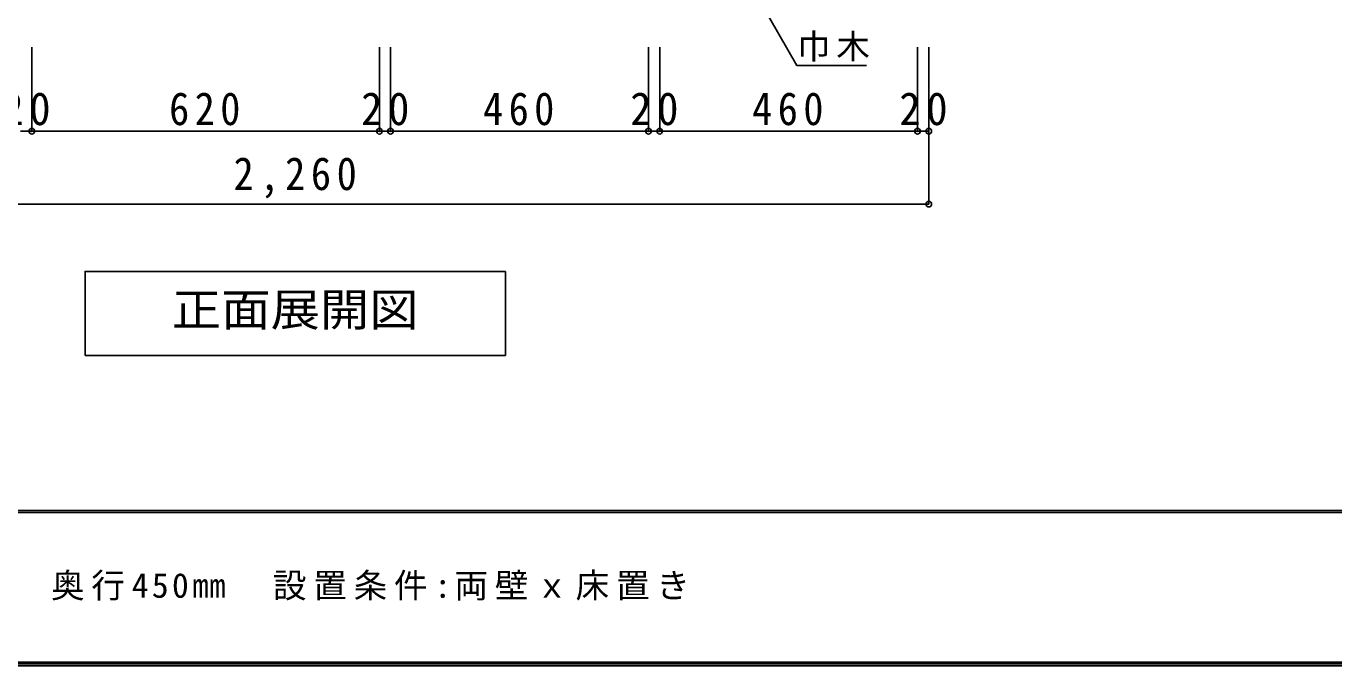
# Model space of a CAD drawing. Units: millimetres at full size, sheet at 1:20. Extents: x -3922 to 3878, y -2932 to 2722.
# Drawn here: x -2488 to -156, y -2864 to -1724 of the extents above; entities that cross this region are included whole.
import ezdxf
from ezdxf.enums import TextEntityAlignment as Align

# ---------------------------------------------------------------- set-up
doc = ezdxf.new("R2010")
doc.units = ezdxf.units.MM
doc.header["$LTSCALE"] = 20
doc.header["$PDMODE"] = 32
doc.header["$PDSIZE"] = 10
for name, color, linetype in [('0-A_文字', 7, 'Continuous'), ('0-B_寸法', 4, 'Continuous'), ('F-1_枠', 6, 'Continuous'), ('F-A_文字', 7, 'Continuous')]:
    doc.layers.add(name, color=color, linetype=linetype)
doc.styles.add('ＭＳ ゴシック', font='')
doc.styles.get('ＭＳ ゴシック').set_extended_font_data('MS Gothic')

msp = doc.modelspace()

# ---------------------------------------------------------------- linework, layer by layer
at = {"layer": '0-A_文字'}
for p in [(-1633.06, -2161.27), (-2383.06, -2311.27)]:
    msp.add_line(p, (-1633.06, -2311.27), dxfattribs=at)
for points in [[(-1177.6, -1682.56), (-1113.2, -1794.1), (-989.44, -1794.1)], [(-1633.06, -2161.27), (-2383.06, -2161.27), (-2383.06, -2311.27)]]:
    msp.add_lwpolyline(points, dxfattribs=at)
at = {"layer": '0-B_寸法'}
for p, q in [((-2478.06, -1911.27), (-2478.06, -1761.27)), ((-2478.06, -1911.27), (-2478.06, -1761.27)), ((-1858.06, -1911.27), (-1858.06, -1761.27)), ((-1838.06, -1911.27), (-1838.06, -1761.27)), ((-1378.06, -1911.27), (-1378.06, -1761.27)), ((-1358.06, -1911.27), (-1358.06, -1761.27)), ((-898.06, -1911.27), (-898.06, -1761.27)), ((-878.06, -1911.27), (-878.06, -1761.27)), ((-2498.06, -1911.27), (-2478.06, -1911.27)), ((-2478.06, -1911.27), (-1858.06, -1911.27)), ((-1858.06, -1911.27), (-1838.06, -1911.27)), ((-1838.06, -1911.27), (-1378.06, -1911.27)), ((-1378.06, -1911.27), (-1358.06, -1911.27)), ((-1358.06, -1911.27), (-898.06, -1911.27)), ((-898.06, -1911.27), (-878.06, -1911.27)), ((-878.06, -2041.27), (-878.06, -1911.27)), ((-878.06, -2041.27), (-3138.06, -2041.27))]:
    msp.add_line(p, q, dxfattribs=at)
at = {"layer": '0-B_寸法', "color": 7}
for p in [(-2478.06, -1911.27), (-1858.06, -1911.27), (-1838.06, -1911.27), (-1378.06, -1911.27), (-1358.06, -1911.27), (-898.06, -1911.27), (-878.06, -1911.27), (-878.06, -2041.27)]:
    msp.add_point(p, dxfattribs=at)
at = {"layer": 'F-1_枠'}
for p, q in [((3877.97, -2587.71), (-3922.03, -2587.71)), ((3877.97, -2591.04), (-3922.03, -2591.04)), ((3877.97, -2857.71), (-3922.03, -2857.71)), ((3877.97, -2861.04), (-3922.03, -2861.04)), ((3877.97, -2864.37), (-3922.03, -2864.37))]:
    msp.add_line(p, q, dxfattribs=at)

# ---------------------------------------------------------------- texts
at = {"layer": '0-A_文字', "style": 'ＭＳ ゴシック', "width": 1.1}
msp.add_text('正面展開図', height=58.65, dxfattribs=at).set_placement((-2228.06, -2276.27), align=Align.BOTTOM_LEFT)
at = {"layer": '0-A_文字', "insert": (-1113.2, -1786.99), "char_height": 43.99, "attachment_point": 7, "style": 'ＭＳ ゴシック'}
msp.add_mtext('\\T1.17;巾木', dxfattribs=at)
at = {"layer": '0-B_寸法', "color": 7, "char_height": 58.65, "attachment_point": 7, "style": 'ＭＳ ゴシック'}
for s, insert in [('\\T1.27;\\W0.95;20', (-2530.56, -1901.27)), ('\\T1.27;\\W0.9;620', (-2233.06, -1901.27)), ('\\T1.27;\\W0.95;20', (-1890.56, -1901.27)), ('\\T1.27;\\W0.9;460', (-1673.06, -1901.27)), ('\\T1.27;\\W0.95;20', (-1410.56, -1901.27)), ('\\T1.27;\\W0.9;460', (-1193.06, -1901.27)), ('\\T1.27;\\W0.95;20', (-930.56, -1901.27)), ('\\T1.28;\\W0.9;2,260', (-2118.06, -2031.27))]:
    msp.add_mtext(s, dxfattribs=dict(at, insert=insert))
at = {"layer": 'F-A_文字', "insert": (-3415.36, -2754.37), "char_height": 43.99, "attachment_point": 7, "style": 'ＭＳ ゴシック'}
msp.add_mtext('\\T1.2;ｅ･ｒａ･ｂｏ\u3000間口2,260㎜\u3000奥行450㎜\u3000設置条件:両壁ｘ床置き', dxfattribs=at)

doc.saveas('drawing.dxf')
